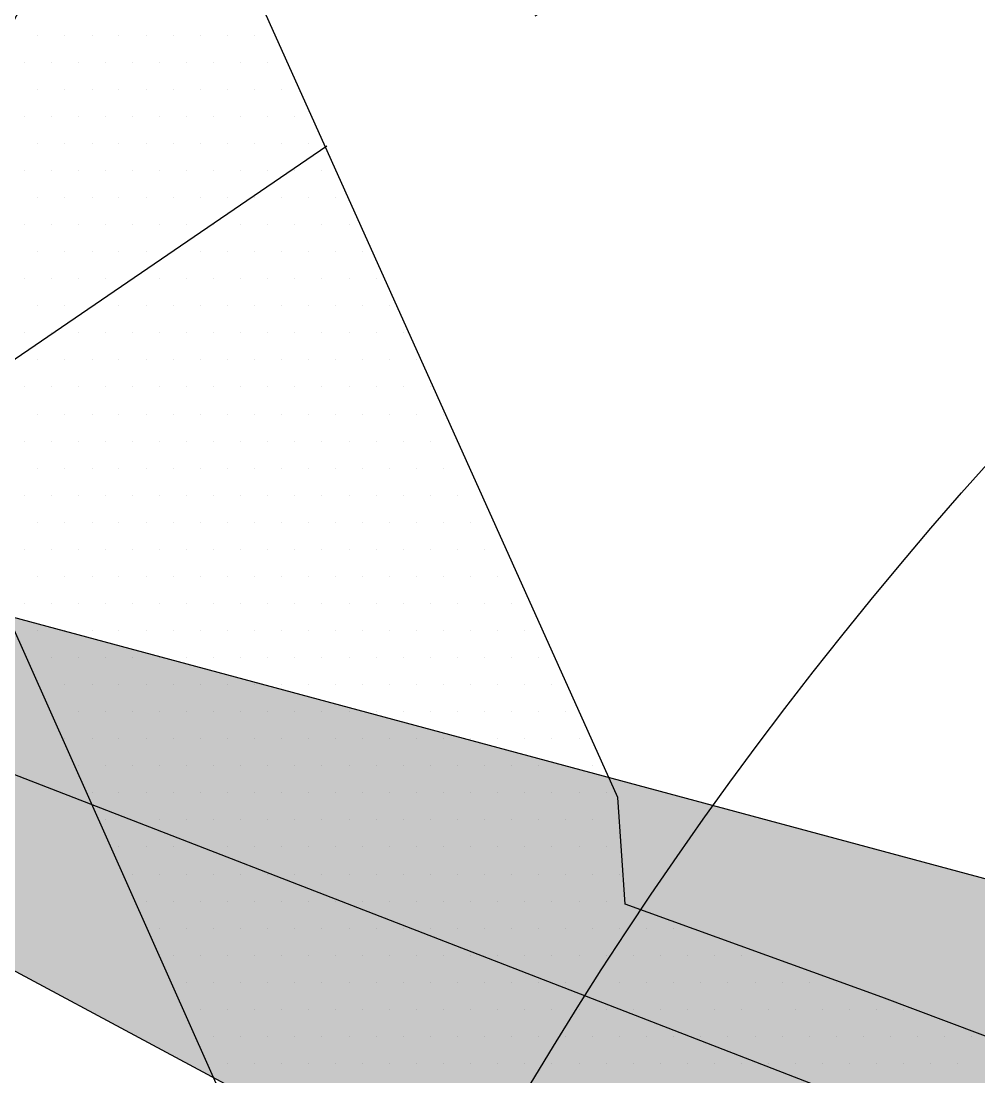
# Model space of a CAD drawing. Header units: metres. Extents: x 9606 to 9900, y 4805 to 4952.
# Drawn here: x 9830.8874 to 9831.277, y 4846.5428 to 4846.9723 of the extents above; entities that cross this region are included whole.
import ezdxf

# ---------------------------------------------------------------- set-up
doc = ezdxf.new("R2010")
doc.units = ezdxf.units.M
doc.header["$LTSCALE"] = 2
doc.linetypes.add('CACHEX2', pattern=[0.75, 0.5, -0.25])
for name, color, linetype in [('CARTOUCHE', 7, 'Continuous'), ('LOGO', 4, 'Continuous'), ('rosace', 7, 'Continuous')]:
    doc.layers.add(name, color=color, linetype=linetype)

# ---------------------------------------------------------------- blocks, each defined once
blk = doc.blocks.new('A$C715108E3')
at = {"layer": 'LOGO', "color": 131}
for p, q in [((-20.0195, -4.9833), (-20.0195, -4.9833)), ((-19.9275, -4.9833), (-19.9275, -4.9833)), ((-19.8354, -4.9833), (-19.8354, -4.9833)), ((-19.7442, -4.9833), (-19.7442, -4.9833)), ((-19.6521, -4.9833), (-19.6521, -4.9833)), ((-19.5603, -4.9833), (-19.5603, -4.9833)), ((-19.469, -4.9833), (-19.469, -4.9833)), ((-19.377, -4.9833), (-19.377, -4.9833)), ((-19.2852, -4.9833), (-19.2852, -4.9833)), ((-20.0652, -5.0748), (-20.0652, -5.0748)), ((-19.9737, -5.0748), (-19.9737, -5.0748)), ((-19.8819, -5.0748), (-19.8819, -5.0748)), ((-19.7899, -5.0748), (-19.7899, -5.0748)), ((-19.6979, -5.0748), (-19.6979, -5.0748)), ((-19.6068, -5.0748), (-19.6068, -5.0748)), ((-19.5146, -5.0748), (-19.5146, -5.0748)), ((-19.4228, -5.0748), (-19.4228, -5.0748)), ((-19.3313, -5.0748), (-19.3313, -5.0748)), ((-19.2395, -5.0748), (-19.2395, -5.0748)), ((-20.0195, -5.1674), (-20.0195, -5.1674)), ((-19.9275, -5.1674), (-19.9275, -5.1674)), ((-19.8354, -5.1674), (-19.8354, -5.1674)), ((-19.7442, -5.1674), (-19.7442, -5.1674)), ((-19.6521, -5.1674), (-19.6521, -5.1674)), ((-19.5603, -5.1674), (-19.5603, -5.1674)), ((-19.469, -5.1674), (-19.469, -5.1674)), ((-19.377, -5.1674), (-19.377, -5.1674)), ((-19.2852, -5.1674), (-19.2852, -5.1674)), ((-19.1941, -5.1674), (-19.1941, -5.1674)), ((-20.0652, -5.2586), (-20.0652, -5.2586)), ((-19.9737, -5.2586), (-19.9737, -5.2586)), ((-19.8819, -5.2586), (-19.8819, -5.2586)), ((-19.7899, -5.2586), (-19.7899, -5.2586)), ((-19.6979, -5.2586), (-19.6979, -5.2586)), ((-19.6068, -5.2586), (-19.6068, -5.2586)), ((-19.5146, -5.2586), (-19.5146, -5.2586)), ((-19.4228, -5.2586), (-19.4228, -5.2586)), ((-19.3313, -5.2586), (-19.3313, -5.2586)), ((-19.2395, -5.2586), (-19.2395, -5.2586)), ((-19.1476, -5.2586), (-19.1476, -5.2586)), ((-20.0195, -5.3499), (-20.0195, -5.3499)), ((-19.9275, -5.3499), (-19.9275, -5.3499)), ((-19.8354, -5.3499), (-19.8354, -5.3499)), ((-19.7442, -5.3499), (-19.7442, -5.3499)), ((-19.6521, -5.3499), (-19.6521, -5.3499)), ((-19.5603, -5.3499), (-19.5603, -5.3499)), ((-19.469, -5.3499), (-19.469, -5.3499)), ((-19.377, -5.3499), (-19.377, -5.3499)), ((-19.2852, -5.3499), (-19.2852, -5.3499)), ((-19.1941, -5.3499), (-19.1941, -5.3499)), ((-19.1019, -5.3499), (-19.1019, -5.3499)), ((-20.0652, -5.4423), (-20.0652, -5.4423)), ((-19.9737, -5.4423), (-19.9737, -5.4423)), ((-19.8819, -5.4423), (-19.8819, -5.4423)), ((-19.7899, -5.4423), (-19.7899, -5.4423)), ((-19.6979, -5.4423), (-19.6979, -5.4423)), ((-19.6068, -5.4423), (-19.6068, -5.4423)), ((-19.5146, -5.4423), (-19.5146, -5.4423)), ((-19.4228, -5.4423), (-19.4228, -5.4423)), ((-19.3313, -5.4423), (-19.3313, -5.4423)), ((-19.2395, -5.4423), (-19.2395, -5.4423)), ((-19.1476, -5.4423), (-19.1476, -5.4423)), ((-19.0562, -5.4423), (-19.0562, -5.4423)), ((-20.0195, -5.5339), (-20.0195, -5.5339)), ((-19.9275, -5.5339), (-19.9275, -5.5339)), ((-19.8354, -5.5339), (-19.8354, -5.5339)), ((-19.7442, -5.5339), (-19.7442, -5.5339)), ((-19.6521, -5.5339), (-19.6521, -5.5339)), ((-19.5603, -5.5339), (-19.5603, -5.5339)), ((-19.469, -5.5339), (-19.469, -5.5339)), ((-19.377, -5.5339), (-19.377, -5.5339)), ((-19.2852, -5.5339), (-19.2852, -5.5339)), ((-19.1941, -5.5339), (-19.1941, -5.5339)), ((-19.1019, -5.5339), (-19.1019, -5.5339)), ((-19.0101, -5.5339), (-19.0101, -5.5339)), ((-20.0652, -5.625), (-20.0652, -5.625)), ((-19.9737, -5.625), (-19.9737, -5.625)), ((-19.8819, -5.625), (-19.8819, -5.625)), ((-19.7899, -5.625), (-19.7899, -5.625)), ((-19.6979, -5.625), (-19.6979, -5.625)), ((-19.6068, -5.625), (-19.6068, -5.625)), ((-19.5146, -5.625), (-19.5146, -5.625)), ((-19.4228, -5.625), (-19.4228, -5.625)), ((-19.3313, -5.625), (-19.3313, -5.625)), ((-19.2395, -5.625), (-19.2395, -5.625)), ((-19.1476, -5.625), (-19.1476, -5.625)), ((-19.0562, -5.625), (-19.0562, -5.625)), ((-18.9643, -5.625), (-18.9643, -5.625)), ((-20.0195, -5.7174), (-20.0195, -5.7174)), ((-19.9275, -5.7174), (-19.9275, -5.7174)), ((-19.8354, -5.7174), (-19.8354, -5.7174)), ((-19.7442, -5.7174), (-19.7442, -5.7174)), ((-19.6521, -5.7174), (-19.6521, -5.7174)), ((-19.5603, -5.7174), (-19.5603, -5.7174)), ((-19.469, -5.7174), (-19.469, -5.7174)), ((-19.377, -5.7174), (-19.377, -5.7174)), ((-19.2852, -5.7174), (-19.2852, -5.7174)), ((-19.1941, -5.7174), (-19.1941, -5.7174)), ((-19.1019, -5.7174), (-19.1019, -5.7174)), ((-19.0101, -5.7174), (-19.0101, -5.7174)), ((-18.9188, -5.7174), (-18.9188, -5.7174)), ((-20.0652, -5.8091), (-20.0652, -5.8091)), ((-19.9737, -5.8091), (-19.9737, -5.8091)), ((-19.8819, -5.8091), (-19.8819, -5.8091)), ((-19.7899, -5.8091), (-19.7899, -5.8091)), ((-19.6979, -5.8091), (-19.6979, -5.8091)), ((-19.6068, -5.8091), (-19.6068, -5.8091)), ((-19.5146, -5.8091), (-19.5146, -5.8091)), ((-19.4228, -5.8091), (-19.4228, -5.8091)), ((-19.3313, -5.8091), (-19.3313, -5.8091)), ((-19.2395, -5.8091), (-19.2395, -5.8091)), ((-19.1476, -5.8091), (-19.1476, -5.8091)), ((-19.0562, -5.8091), (-19.0562, -5.8091)), ((-18.9643, -5.8091), (-18.9643, -5.8091)), ((-18.8723, -5.8091), (-18.8723, -5.8091)), ((-20.0195, -5.9003), (-20.0195, -5.9003)), ((-19.9275, -5.9003), (-19.9275, -5.9003)), ((-19.8354, -5.9003), (-19.8354, -5.9003)), ((-19.7442, -5.9003), (-19.7442, -5.9003)), ((-19.6521, -5.9003), (-19.6521, -5.9003)), ((-19.5603, -5.9003), (-19.5603, -5.9003)), ((-19.469, -5.9003), (-19.469, -5.9003)), ((-19.377, -5.9003), (-19.377, -5.9003)), ((-19.2852, -5.9003), (-19.2852, -5.9003)), ((-19.1941, -5.9003), (-19.1941, -5.9003)), ((-19.1019, -5.9003), (-19.1019, -5.9003)), ((-19.0101, -5.9003), (-19.0101, -5.9003)), ((-18.9188, -5.9003), (-18.9188, -5.9003)), ((-18.8268, -5.9003), (-18.8268, -5.9003)), ((-20.0652, -5.9927), (-20.0652, -5.9927)), ((-19.9737, -5.9927), (-19.9737, -5.9927)), ((-19.8819, -5.9927), (-19.8819, -5.9927)), ((-19.7899, -5.9927), (-19.7899, -5.9927)), ((-19.6979, -5.9927), (-19.6979, -5.9927)), ((-19.6068, -5.9927), (-19.6068, -5.9927)), ((-19.5146, -5.9927), (-19.5146, -5.9927)), ((-19.4228, -5.9927), (-19.4228, -5.9927)), ((-19.3313, -5.9927), (-19.3313, -5.9927)), ((-19.2395, -5.9927), (-19.2395, -5.9927)), ((-19.1476, -5.9927), (-19.1476, -5.9927)), ((-19.0562, -5.9927), (-19.0562, -5.9927)), ((-18.9643, -5.9927), (-18.9643, -5.9927)), ((-18.8723, -5.9927), (-18.8723, -5.9927)), ((-18.7812, -5.9927), (-18.7812, -5.9927)), ((-20.0195, -6.0842), (-20.0195, -6.0842)), ((-19.9275, -6.0842), (-19.9275, -6.0842)), ((-19.8354, -6.0842), (-19.8354, -6.0842)), ((-19.7442, -6.0842), (-19.7442, -6.0842)), ((-19.6521, -6.0842), (-19.6521, -6.0842)), ((-19.5603, -6.0842), (-19.5603, -6.0842)), ((-19.469, -6.0842), (-19.469, -6.0842)), ((-19.377, -6.0842), (-19.377, -6.0842)), ((-19.2852, -6.0842), (-19.2852, -6.0842)), ((-19.1941, -6.0842), (-19.1941, -6.0842)), ((-19.1019, -6.0842), (-19.1019, -6.0842)), ((-19.0101, -6.0842), (-19.0101, -6.0842)), ((-18.9188, -6.0842), (-18.9188, -6.0842)), ((-18.8268, -6.0842), (-18.8268, -6.0842)), ((-18.7349, -6.0842), (-18.7349, -6.0842)), ((-20.0652, -6.1753), (-20.0652, -6.1753)), ((-19.9737, -6.1753), (-19.9737, -6.1753)), ((-19.8819, -6.1753), (-19.8819, -6.1753)), ((-19.7899, -6.1753), (-19.7899, -6.1753)), ((-19.6979, -6.1753), (-19.6979, -6.1753)), ((-19.6068, -6.1753), (-19.6068, -6.1753)), ((-19.5146, -6.1753), (-19.5146, -6.1753)), ((-19.4228, -6.1753), (-19.4228, -6.1753)), ((-19.3313, -6.1753), (-19.3313, -6.1753)), ((-19.2395, -6.1753), (-19.2395, -6.1753)), ((-19.1476, -6.1753), (-19.1476, -6.1753)), ((-19.0562, -6.1753), (-19.0562, -6.1753)), ((-18.9643, -6.1753), (-18.9643, -6.1753)), ((-18.8723, -6.1753), (-18.8723, -6.1753)), ((-18.7812, -6.1753), (-18.7812, -6.1753)), ((-18.689, -6.1753), (-18.689, -6.1753)), ((-20.0195, -6.2678), (-20.0195, -6.2678)), ((-19.9275, -6.2678), (-19.9275, -6.2678)), ((-19.8354, -6.2678), (-19.8354, -6.2678)), ((-19.7442, -6.2678), (-19.7442, -6.2678)), ((-19.6521, -6.2678), (-19.6521, -6.2678)), ((-19.5603, -6.2678), (-19.5603, -6.2678)), ((-19.469, -6.2678), (-19.469, -6.2678)), ((-19.377, -6.2678), (-19.377, -6.2678)), ((-19.2852, -6.2678), (-19.2852, -6.2678)), ((-19.1941, -6.2678), (-19.1941, -6.2678)), ((-19.1019, -6.2678), (-19.1019, -6.2678)), ((-19.0101, -6.2678), (-19.0101, -6.2678)), ((-18.9188, -6.2678), (-18.9188, -6.2678)), ((-18.8268, -6.2678), (-18.8268, -6.2678)), ((-18.7349, -6.2678), (-18.7349, -6.2678)), ((-18.6431, -6.2678), (-18.6431, -6.2678)), ((-20.0652, -6.3593), (-20.0652, -6.3593)), ((-19.9737, -6.3593), (-19.9737, -6.3593)), ((-19.8819, -6.3593), (-19.8819, -6.3593)), ((-19.7899, -6.3593), (-19.7899, -6.3593)), ((-19.6979, -6.3593), (-19.6979, -6.3593)), ((-19.6068, -6.3593), (-19.6068, -6.3593)), ((-19.5146, -6.3593), (-19.5146, -6.3593)), ((-19.4228, -6.3593), (-19.4228, -6.3593)), ((-19.3313, -6.3593), (-19.3313, -6.3593)), ((-19.2395, -6.3593), (-19.2395, -6.3593)), ((-19.1476, -6.3593), (-19.1476, -6.3593)), ((-19.0562, -6.3593), (-19.0562, -6.3593)), ((-18.9643, -6.3593), (-18.9643, -6.3593)), ((-18.8723, -6.3593), (-18.8723, -6.3593)), ((-18.7812, -6.3593), (-18.7812, -6.3593)), ((-18.689, -6.3593), (-18.689, -6.3593)), ((-18.5974, -6.3593), (-18.5974, -6.3593)), ((-20.0195, -6.4508), (-20.0195, -6.4508)), ((-19.9275, -6.4508), (-19.9275, -6.4508)), ((-19.8354, -6.4508), (-19.8354, -6.4508)), ((-19.7442, -6.4508), (-19.7442, -6.4508)), ((-19.6521, -6.4508), (-19.6521, -6.4508)), ((-19.5603, -6.4508), (-19.5603, -6.4508)), ((-19.469, -6.4508), (-19.469, -6.4508)), ((-19.377, -6.4508), (-19.377, -6.4508)), ((-19.2852, -6.4508), (-19.2852, -6.4508)), ((-19.1941, -6.4508), (-19.1941, -6.4508)), ((-19.1019, -6.4508), (-19.1019, -6.4508)), ((-19.0101, -6.4508), (-19.0101, -6.4508)), ((-18.9188, -6.4508), (-18.9188, -6.4508)), ((-18.8268, -6.4508), (-18.8268, -6.4508)), ((-18.7349, -6.4508), (-18.7349, -6.4508)), ((-18.6431, -6.4508), (-18.6431, -6.4508)), ((-20.0652, -6.543), (-20.0652, -6.543)), ((-19.9737, -6.543), (-19.9737, -6.543)), ((-19.8819, -6.543), (-19.8819, -6.543)), ((-19.7899, -6.543), (-19.7899, -6.543)), ((-19.6979, -6.543), (-19.6979, -6.543)), ((-19.6068, -6.543), (-19.6068, -6.543)), ((-19.5146, -6.543), (-19.5146, -6.543)), ((-19.4228, -6.543), (-19.4228, -6.543)), ((-19.3313, -6.543), (-19.3313, -6.543)), ((-19.2395, -6.543), (-19.2395, -6.543)), ((-19.1476, -6.543), (-19.1476, -6.543)), ((-19.0562, -6.543), (-19.0562, -6.543)), ((-18.9643, -6.543), (-18.9643, -6.543)), ((-18.8723, -6.543), (-18.8723, -6.543)), ((-18.7812, -6.543), (-18.7812, -6.543)), ((-18.689, -6.543), (-18.689, -6.543)), ((-18.5974, -6.543), (-18.5974, -6.543)), ((-20.0195, -6.6344), (-20.0195, -6.6344)), ((-19.9275, -6.6344), (-19.9275, -6.6344)), ((-19.8354, -6.6344), (-19.8354, -6.6344)), ((-19.7442, -6.6344), (-19.7442, -6.6344)), ((-19.6521, -6.6344), (-19.6521, -6.6344)), ((-19.5603, -6.6344), (-19.5603, -6.6344)), ((-19.469, -6.6344), (-19.469, -6.6344)), ((-19.377, -6.6344), (-19.377, -6.6344)), ((-19.2852, -6.6344), (-19.2852, -6.6344)), ((-19.1941, -6.6344), (-19.1941, -6.6344)), ((-19.1019, -6.6344), (-19.1019, -6.6344)), ((-19.0101, -6.6344), (-19.0101, -6.6344)), ((-18.9188, -6.6344), (-18.9188, -6.6344)), ((-18.8268, -6.6344), (-18.8268, -6.6344)), ((-18.7349, -6.6344), (-18.7349, -6.6344)), ((-18.6431, -6.6344), (-18.6431, -6.6344)), ((-18.5515, -6.6344), (-18.5515, -6.6344)), ((-20.0652, -6.7259), (-20.0652, -6.7259)), ((-19.9737, -6.7259), (-19.9737, -6.7259)), ((-19.8819, -6.7259), (-19.8819, -6.7259)), ((-19.7899, -6.7259), (-19.7899, -6.7259)), ((-19.6979, -6.7259), (-19.6979, -6.7259)), ((-19.6068, -6.7259), (-19.6068, -6.7259)), ((-19.5146, -6.7259), (-19.5146, -6.7259)), ((-19.4228, -6.7259), (-19.4228, -6.7259)), ((-19.3313, -6.7259), (-19.3313, -6.7259)), ((-19.2395, -6.7259), (-19.2395, -6.7259)), ((-19.1476, -6.7259), (-19.1476, -6.7259)), ((-19.0562, -6.7259), (-19.0562, -6.7259)), ((-18.9643, -6.7259), (-18.9643, -6.7259)), ((-18.8723, -6.7259), (-18.8723, -6.7259)), ((-18.7812, -6.7259), (-18.7812, -6.7259)), ((-18.689, -6.7259), (-18.689, -6.7259)), ((-18.5974, -6.7259), (-18.5974, -6.7259)), ((-18.5056, -6.7259), (-18.5056, -6.7259)), ((-20.0195, -6.8181), (-20.0195, -6.8181)), ((-19.9275, -6.8181), (-19.9275, -6.8181)), ((-19.8354, -6.8181), (-19.8354, -6.8181)), ((-19.7442, -6.8181), (-19.7442, -6.8181)), ((-19.6521, -6.8181), (-19.6521, -6.8181)), ((-19.5603, -6.8181), (-19.5603, -6.8181)), ((-19.469, -6.8181), (-19.469, -6.8181)), ((-19.377, -6.8181), (-19.377, -6.8181)), ((-19.2852, -6.8181), (-19.2852, -6.8181)), ((-19.1941, -6.8181), (-19.1941, -6.8181)), ((-19.1019, -6.8181), (-19.1019, -6.8181)), ((-19.0101, -6.8181), (-19.0101, -6.8181)), ((-18.9188, -6.8181), (-18.9188, -6.8181)), ((-18.8268, -6.8181), (-18.8268, -6.8181)), ((-18.7349, -6.8181), (-18.7349, -6.8181)), ((-18.6431, -6.8181), (-18.6431, -6.8181)), ((-18.5515, -6.8181), (-18.5515, -6.8181)), ((-18.4598, -6.8181), (-18.4598, -6.8181)), ((-20.0652, -6.9095), (-20.0652, -6.9095)), ((-19.9737, -6.9095), (-19.9737, -6.9095)), ((-19.8819, -6.9095), (-19.8819, -6.9095)), ((-19.7899, -6.9095), (-19.7899, -6.9095)), ((-19.6979, -6.9095), (-19.6979, -6.9095)), ((-19.6068, -6.9095), (-19.6068, -6.9095)), ((-19.5146, -6.9095), (-19.5146, -6.9095)), ((-19.4228, -6.9095), (-19.4228, -6.9095)), ((-19.3313, -6.9095), (-19.3313, -6.9095)), ((-19.2395, -6.9095), (-19.2395, -6.9095)), ((-19.1476, -6.9095), (-19.1476, -6.9095)), ((-19.0562, -6.9095), (-19.0562, -6.9095)), ((-18.9643, -6.9095), (-18.9643, -6.9095)), ((-18.8723, -6.9095), (-18.8723, -6.9095)), ((-18.7812, -6.9095), (-18.7812, -6.9095)), ((-18.689, -6.9095), (-18.689, -6.9095)), ((-18.5974, -6.9095), (-18.5974, -6.9095)), ((-18.5056, -6.9095), (-18.5056, -6.9095)), ((-18.4141, -6.9095), (-18.4141, -6.9095)), ((-20.0195, -7.0019), (-20.0195, -7.0019)), ((-19.9275, -7.0019), (-19.9275, -7.0019)), ((-19.8354, -7.0019), (-19.8354, -7.0019)), ((-19.7442, -7.0019), (-19.7442, -7.0019)), ((-19.6521, -7.0019), (-19.6521, -7.0019)), ((-19.5603, -7.0019), (-19.5603, -7.0019)), ((-19.469, -7.0019), (-19.469, -7.0019)), ((-19.377, -7.0019), (-19.377, -7.0019)), ((-19.2852, -7.0019), (-19.2852, -7.0019)), ((-19.1941, -7.0019), (-19.1941, -7.0019)), ((-19.1019, -7.0019), (-19.1019, -7.0019)), ((-19.0101, -7.0019), (-19.0101, -7.0019)), ((-18.9188, -7.0019), (-18.9188, -7.0019)), ((-18.8268, -7.0019), (-18.8268, -7.0019)), ((-18.7349, -7.0019), (-18.7349, -7.0019)), ((-18.6431, -7.0019), (-18.6431, -7.0019)), ((-18.5515, -7.0019), (-18.5515, -7.0019)), ((-18.4598, -7.0019), (-18.4598, -7.0019)), ((-18.3678, -7.0019), (-18.3678, -7.0019)), ((-20.0596, -7.0932), (-20.0596, -7.0932)), ((-19.9737, -7.0932), (-19.9737, -7.0932)), ((-19.8819, -7.0932), (-19.8819, -7.0932)), ((-19.7899, -7.0932), (-19.7899, -7.0932)), ((-19.6979, -7.0932), (-19.6979, -7.0932)), ((-19.6068, -7.0932), (-19.6068, -7.0932)), ((-19.5146, -7.0932), (-19.5146, -7.0932)), ((-19.4228, -7.0932), (-19.4228, -7.0932)), ((-19.3313, -7.0932), (-19.3313, -7.0932)), ((-19.2395, -7.0932), (-19.2395, -7.0932)), ((-19.1476, -7.0932), (-19.1476, -7.0932)), ((-19.0562, -7.0932), (-19.0562, -7.0932)), ((-18.9643, -7.0932), (-18.9643, -7.0932)), ((-18.8723, -7.0932), (-18.8723, -7.0932)), ((-18.7812, -7.0932), (-18.7812, -7.0932)), ((-18.689, -7.0932), (-18.689, -7.0932)), ((-18.5974, -7.0932), (-18.5974, -7.0932)), ((-18.5056, -7.0932), (-18.5056, -7.0932)), ((-18.4141, -7.0932), (-18.4141, -7.0932)), ((-18.3223, -7.0932), (-18.3223, -7.0932)), ((-20.0187, -7.1849), (-20.0187, -7.1849)), ((-19.9275, -7.1849), (-19.9275, -7.1849)), ((-19.8354, -7.1849), (-19.8354, -7.1849)), ((-19.7442, -7.1849), (-19.7442, -7.1849)), ((-19.6521, -7.1849), (-19.6521, -7.1849)), ((-19.5603, -7.1849), (-19.5603, -7.1849)), ((-19.469, -7.1849), (-19.469, -7.1849)), ((-19.377, -7.1849), (-19.377, -7.1849)), ((-19.2852, -7.1849), (-19.2852, -7.1849)), ((-19.1941, -7.1849), (-19.1941, -7.1849)), ((-19.1019, -7.1849), (-19.1019, -7.1849)), ((-19.0101, -7.1849), (-19.0101, -7.1849)), ((-18.9188, -7.1849), (-18.9188, -7.1849)), ((-18.8268, -7.1849), (-18.8268, -7.1849)), ((-18.7349, -7.1849), (-18.7349, -7.1849)), ((-18.6431, -7.1849), (-18.6431, -7.1849)), ((-18.5515, -7.1849), (-18.5515, -7.1849)), ((-18.4598, -7.1849), (-18.4598, -7.1849)), ((-18.3678, -7.1849), (-18.3678, -7.1849)), ((-18.2765, -7.1849), (-18.2765, -7.1849)), ((-19.9775, -7.2773), (-19.9775, -7.2773)), ((-19.9737, -7.2773), (-19.9737, -7.2773)), ((-19.8819, -7.2773), (-19.8819, -7.2773)), ((-19.7899, -7.2773), (-19.7899, -7.2773)), ((-19.6979, -7.2773), (-19.6979, -7.2773)), ((-19.6068, -7.2773), (-19.6068, -7.2773)), ((-19.5146, -7.2773), (-19.5146, -7.2773)), ((-19.4228, -7.2773), (-19.4228, -7.2773)), ((-19.3313, -7.2773), (-19.3313, -7.2773)), ((-19.2395, -7.2773), (-19.2395, -7.2773)), ((-19.1476, -7.2773), (-19.1476, -7.2773)), ((-19.0562, -7.2773), (-19.0562, -7.2773)), ((-18.9643, -7.2773), (-18.9643, -7.2773)), ((-18.8723, -7.2773), (-18.8723, -7.2773)), ((-18.7812, -7.2773), (-18.7812, -7.2773)), ((-18.689, -7.2773), (-18.689, -7.2773)), ((-18.5974, -7.2773), (-18.5974, -7.2773)), ((-18.5056, -7.2773), (-18.5056, -7.2773)), ((-18.4141, -7.2773), (-18.4141, -7.2773)), ((-18.3223, -7.2773), (-18.3223, -7.2773)), ((-18.2302, -7.2773), (-18.2302, -7.2773)), ((-19.9366, -7.3683), (-19.9366, -7.3683)), ((-19.9275, -7.3683), (-19.9275, -7.3683)), ((-19.8354, -7.3683), (-19.8354, -7.3683)), ((-19.7442, -7.3683), (-19.7442, -7.3683)), ((-19.6521, -7.3683), (-19.6521, -7.3683)), ((-19.5603, -7.3683), (-19.5603, -7.3683)), ((-19.469, -7.3683), (-19.469, -7.3683)), ((-19.377, -7.3683), (-19.377, -7.3683)), ((-19.2852, -7.3683), (-19.2852, -7.3683)), ((-19.1941, -7.3683), (-19.1941, -7.3683)), ((-19.1019, -7.3683), (-19.1019, -7.3683)), ((-19.0101, -7.3683), (-19.0101, -7.3683)), ((-18.9188, -7.3683), (-18.9188, -7.3683)), ((-18.8268, -7.3683), (-18.8268, -7.3683)), ((-18.7349, -7.3683), (-18.7349, -7.3683)), ((-18.6431, -7.3683), (-18.6431, -7.3683)), ((-18.5515, -7.3683), (-18.5515, -7.3683)), ((-18.4598, -7.3683), (-18.4598, -7.3683)), ((-18.3678, -7.3683), (-18.3678, -7.3683)), ((-18.2765, -7.3683), (-18.2765, -7.3683)), ((-18.1845, -7.3683), (-18.1845, -7.3683)), ((-19.896, -7.46), (-19.896, -7.46)), ((-19.8819, -7.46), (-19.8819, -7.46)), ((-19.7899, -7.46), (-19.7899, -7.46)), ((-19.6979, -7.46), (-19.6979, -7.46)), ((-19.6068, -7.46), (-19.6068, -7.46)), ((-19.5146, -7.46), (-19.5146, -7.46)), ((-19.4228, -7.46), (-19.4228, -7.46)), ((-19.3313, -7.46), (-19.3313, -7.46)), ((-19.2395, -7.46), (-19.2395, -7.46)), ((-19.1476, -7.46), (-19.1476, -7.46)), ((-19.0562, -7.46), (-19.0562, -7.46)), ((-18.9643, -7.46), (-18.9643, -7.46)), ((-18.8723, -7.46), (-18.8723, -7.46)), ((-18.7812, -7.46), (-18.7812, -7.46)), ((-18.689, -7.46), (-18.689, -7.46)), ((-18.5974, -7.46), (-18.5974, -7.46)), ((-18.5056, -7.46), (-18.5056, -7.46)), ((-18.4141, -7.46), (-18.4141, -7.46)), ((-18.3223, -7.46), (-18.3223, -7.46)), ((-18.2302, -7.46), (-18.2302, -7.46)), ((-18.139, -7.46), (-18.139, -7.46)), ((-19.8551, -7.5524), (-19.8551, -7.5524)), ((-19.8354, -7.5524), (-19.8354, -7.5524)), ((-19.7442, -7.5524), (-19.7442, -7.5524)), ((-19.6521, -7.5524), (-19.6521, -7.5524)), ((-19.5603, -7.5524), (-19.5603, -7.5524)), ((-19.469, -7.5524), (-19.469, -7.5524)), ((-19.377, -7.5524), (-19.377, -7.5524)), ((-19.2852, -7.5524), (-19.2852, -7.5524)), ((-19.1941, -7.5524), (-19.1941, -7.5524)), ((-19.1019, -7.5524), (-19.1019, -7.5524)), ((-19.0101, -7.5524), (-19.0101, -7.5524)), ((-18.9188, -7.5524), (-18.9188, -7.5524)), ((-18.8268, -7.5524), (-18.8268, -7.5524)), ((-18.7349, -7.5524), (-18.7349, -7.5524)), ((-18.6431, -7.5524), (-18.6431, -7.5524)), ((-18.5515, -7.5524), (-18.5515, -7.5524)), ((-18.4598, -7.5524), (-18.4598, -7.5524)), ((-18.3678, -7.5524), (-18.3678, -7.5524)), ((-18.2765, -7.5524), (-18.2765, -7.5524)), ((-18.1845, -7.5524), (-18.1845, -7.5524)), ((-18.0925, -7.5524), (-18.0925, -7.5524)), ((-19.8144, -7.6436), (-19.8144, -7.6436)), ((-19.7899, -7.6436), (-19.7899, -7.6436)), ((-19.6979, -7.6436), (-19.6979, -7.6436)), ((-19.6068, -7.6436), (-19.6068, -7.6436)), ((-19.5146, -7.6436), (-19.5146, -7.6436)), ((-19.4228, -7.6436), (-19.4228, -7.6436)), ((-19.3313, -7.6436), (-19.3313, -7.6436)), ((-19.2395, -7.6436), (-19.2395, -7.6436)), ((-19.1476, -7.6436), (-19.1476, -7.6436)), ((-19.0562, -7.6436), (-19.0562, -7.6436)), ((-18.9643, -7.6436), (-18.9643, -7.6436)), ((-18.8723, -7.6436), (-18.8723, -7.6436)), ((-18.7812, -7.6436), (-18.7812, -7.6436)), ((-18.689, -7.6436), (-18.689, -7.6436)), ((-18.5974, -7.6436), (-18.5974, -7.6436)), ((-18.5056, -7.6436), (-18.5056, -7.6436)), ((-18.4141, -7.6436), (-18.4141, -7.6436)), ((-18.3223, -7.6436), (-18.3223, -7.6436)), ((-18.2302, -7.6436), (-18.2302, -7.6436)), ((-18.139, -7.6436), (-18.139, -7.6436)), ((-19.773, -7.7349), (-19.773, -7.7349)), ((-19.7442, -7.7349), (-19.7442, -7.7349)), ((-19.6521, -7.7349), (-19.6521, -7.7349)), ((-19.5603, -7.7349), (-19.5603, -7.7349)), ((-19.469, -7.7349), (-19.469, -7.7349)), ((-19.377, -7.7349), (-19.377, -7.7349)), ((-19.2852, -7.7349), (-19.2852, -7.7349)), ((-19.1941, -7.7349), (-19.1941, -7.7349)), ((-19.1019, -7.7349), (-19.1019, -7.7349)), ((-19.0101, -7.7349), (-19.0101, -7.7349)), ((-18.9188, -7.7349), (-18.9188, -7.7349)), ((-18.8268, -7.7349), (-18.8268, -7.7349)), ((-18.7349, -7.7349), (-18.7349, -7.7349)), ((-18.6431, -7.7349), (-18.6431, -7.7349)), ((-18.5515, -7.7349), (-18.5515, -7.7349)), ((-18.4598, -7.7349), (-18.4598, -7.7349)), ((-18.3678, -7.7349), (-18.3678, -7.7349)), ((-18.2765, -7.7349), (-18.2765, -7.7349)), ((-18.1845, -7.7349), (-18.1845, -7.7349)), ((-18.0925, -7.7349), (-18.0925, -7.7349)), ((-19.732, -7.8275), (-19.732, -7.8275)), ((-19.6979, -7.8275), (-19.6979, -7.8275)), ((-19.6068, -7.8275), (-19.6068, -7.8275)), ((-19.5146, -7.8275), (-19.5146, -7.8275)), ((-19.4228, -7.8275), (-19.4228, -7.8275)), ((-19.3313, -7.8275), (-19.3313, -7.8275)), ((-19.2395, -7.8275), (-19.2395, -7.8275)), ((-19.1476, -7.8275), (-19.1476, -7.8275)), ((-19.0562, -7.8275), (-19.0562, -7.8275)), ((-18.9643, -7.8275), (-18.9643, -7.8275)), ((-18.8723, -7.8275), (-18.8723, -7.8275)), ((-18.7812, -7.8275), (-18.7812, -7.8275)), ((-18.689, -7.8275), (-18.689, -7.8275)), ((-18.5974, -7.8275), (-18.5974, -7.8275)), ((-18.5056, -7.8275), (-18.5056, -7.8275)), ((-18.4141, -7.8275), (-18.4141, -7.8275)), ((-18.3223, -7.8275), (-18.3223, -7.8275)), ((-18.2302, -7.8275), (-18.2302, -7.8275)), ((-18.139, -7.8275), (-18.139, -7.8275)), ((-18.047, -7.8275), (-18.047, -7.8275)), ((-19.6915, -7.919), (-19.6915, -7.919)), ((-19.6521, -7.919), (-19.6521, -7.919)), ((-19.5603, -7.919), (-19.5603, -7.919)), ((-19.469, -7.919), (-19.469, -7.919)), ((-19.377, -7.919), (-19.377, -7.919)), ((-19.2852, -7.919), (-19.2852, -7.919)), ((-19.1941, -7.919), (-19.1941, -7.919)), ((-19.1019, -7.919), (-19.1019, -7.919)), ((-19.0101, -7.919), (-19.0101, -7.919)), ((-18.9188, -7.919), (-18.9188, -7.919)), ((-18.8268, -7.919), (-18.8268, -7.919)), ((-18.7349, -7.919), (-18.7349, -7.919)), ((-18.6431, -7.919), (-18.6431, -7.919)), ((-18.5515, -7.919), (-18.5515, -7.919)), ((-18.4598, -7.919), (-18.4598, -7.919)), ((-18.3678, -7.919), (-18.3678, -7.919)), ((-18.2765, -7.919), (-18.2765, -7.919)), ((-18.1845, -7.919), (-18.1845, -7.919)), ((-18.0925, -7.919), (-18.0925, -7.919)), ((-19.6506, -8.0102), (-19.6506, -8.0102)), ((-19.6068, -8.0102), (-19.6068, -8.0102)), ((-19.5146, -8.0102), (-19.5146, -8.0102)), ((-19.4228, -8.0102), (-19.4228, -8.0102)), ((-19.3313, -8.0102), (-19.3313, -8.0102)), ((-19.2395, -8.0102), (-19.2395, -8.0102)), ((-19.1476, -8.0102), (-19.1476, -8.0102)), ((-19.0562, -8.0102), (-19.0562, -8.0102)), ((-18.9643, -8.0102), (-18.9643, -8.0102)), ((-18.8723, -8.0102), (-18.8723, -8.0102)), ((-18.7812, -8.0102), (-18.7812, -8.0102)), ((-18.689, -8.0102), (-18.689, -8.0102)), ((-18.5974, -8.0102), (-18.5974, -8.0102)), ((-18.5056, -8.0102), (-18.5056, -8.0102)), ((-18.4141, -8.0102), (-18.4141, -8.0102)), ((-18.3223, -8.0102), (-18.3223, -8.0102)), ((-18.2302, -8.0102), (-18.2302, -8.0102)), ((-18.139, -8.0102), (-18.139, -8.0102)), ((-18.047, -8.0102), (-18.047, -8.0102)), ((-17.9549, -8.0102), (-17.9549, -8.0102)), ((-17.8637, -8.0102), (-17.8637, -8.0102)), ((-19.6098, -8.1026), (-19.6098, -8.1026)), ((-19.5603, -8.1026), (-19.5603, -8.1026)), ((-19.469, -8.1026), (-19.469, -8.1026)), ((-19.377, -8.1026), (-19.377, -8.1026)), ((-19.2852, -8.1026), (-19.2852, -8.1026)), ((-19.1941, -8.1026), (-19.1941, -8.1026)), ((-19.1019, -8.1026), (-19.1019, -8.1026)), ((-19.0101, -8.1026), (-19.0101, -8.1026)), ((-18.9188, -8.1026), (-18.9188, -8.1026)), ((-18.8268, -8.1026), (-18.8268, -8.1026)), ((-18.7349, -8.1026), (-18.7349, -8.1026)), ((-18.6431, -8.1026), (-18.6431, -8.1026)), ((-18.5515, -8.1026), (-18.5515, -8.1026)), ((-18.4598, -8.1026), (-18.4598, -8.1026)), ((-18.3678, -8.1026), (-18.3678, -8.1026)), ((-18.2765, -8.1026), (-18.2765, -8.1026)), ((-18.1845, -8.1026), (-18.1845, -8.1026)), ((-18.0925, -8.1026), (-18.0925, -8.1026)), ((-18.0012, -8.1026), (-18.0012, -8.1026)), ((-17.9092, -8.1026), (-17.9092, -8.1026)), ((-17.8174, -8.1026), (-17.8174, -8.1026)), ((-17.7263, -8.1026), (-17.7263, -8.1026)), ((-17.6341, -8.1026), (-17.6341, -8.1026)), ((-19.5686, -8.1941), (-19.5686, -8.1941)), ((-19.5146, -8.1941), (-19.5146, -8.1941)), ((-19.4228, -8.1941), (-19.4228, -8.1941)), ((-19.3313, -8.1941), (-19.3313, -8.1941)), ((-19.2395, -8.1941), (-19.2395, -8.1941)), ((-19.1476, -8.1941), (-19.1476, -8.1941)), ((-19.0562, -8.1941), (-19.0562, -8.1941)), ((-18.9643, -8.1941), (-18.9643, -8.1941)), ((-18.8723, -8.1941), (-18.8723, -8.1941)), ((-18.7812, -8.1941), (-18.7812, -8.1941)), ((-18.689, -8.1941), (-18.689, -8.1941)), ((-18.5974, -8.1941), (-18.5974, -8.1941)), ((-18.5056, -8.1941), (-18.5056, -8.1941)), ((-18.4141, -8.1941), (-18.4141, -8.1941)), ((-18.3223, -8.1941), (-18.3223, -8.1941)), ((-18.2302, -8.1941), (-18.2302, -8.1941)), ((-18.139, -8.1941), (-18.139, -8.1941)), ((-18.047, -8.1941), (-18.047, -8.1941)), ((-17.9549, -8.1941), (-17.9549, -8.1941)), ((-17.8637, -8.1941), (-17.8637, -8.1941)), ((-17.7716, -8.1941), (-17.7716, -8.1941)), ((-17.6798, -8.1941), (-17.6798, -8.1941)), ((-17.588, -8.1941), (-17.588, -8.1941)), ((-17.4965, -8.1941), (-17.4965, -8.1941)), ((-17.4047, -8.1941), (-17.4047, -8.1941)), ((-17.3129, -8.1941), (-17.3129, -8.1941)), ((-19.5277, -8.2855), (-19.5277, -8.2855)), ((-19.469, -8.2855), (-19.469, -8.2855)), ((-19.377, -8.2855), (-19.377, -8.2855)), ((-19.2852, -8.2855), (-19.2852, -8.2855)), ((-19.1941, -8.2855), (-19.1941, -8.2855)), ((-19.1019, -8.2855), (-19.1019, -8.2855)), ((-19.0101, -8.2855), (-19.0101, -8.2855)), ((-18.9188, -8.2855), (-18.9188, -8.2855)), ((-18.8268, -8.2855), (-18.8268, -8.2855)), ((-18.7349, -8.2855), (-18.7349, -8.2855)), ((-18.6431, -8.2855), (-18.6431, -8.2855)), ((-18.5515, -8.2855), (-18.5515, -8.2855)), ((-18.4598, -8.2855), (-18.4598, -8.2855)), ((-18.3678, -8.2855), (-18.3678, -8.2855)), ((-18.2765, -8.2855), (-18.2765, -8.2855)), ((-18.1845, -8.2855), (-18.1845, -8.2855)), ((-18.0925, -8.2855), (-18.0925, -8.2855)), ((-18.0012, -8.2855), (-18.0012, -8.2855)), ((-17.9092, -8.2855), (-17.9092, -8.2855)), ((-17.8174, -8.2855), (-17.8174, -8.2855)), ((-17.7263, -8.2855), (-17.7263, -8.2855)), ((-17.6341, -8.2855), (-17.6341, -8.2855)), ((-17.5424, -8.2855), (-17.5424, -8.2855)), ((-17.4504, -8.2855), (-17.4504, -8.2855)), ((-17.3591, -8.2855), (-17.3591, -8.2855)), ((-17.2671, -8.2855), (-17.2671, -8.2855)), ((-17.1753, -8.2855), (-17.1753, -8.2855)), ((-17.0842, -8.2855), (-17.0842, -8.2855)), ((-19.487, -8.3777), (-19.487, -8.3777)), ((-19.4228, -8.3777), (-19.4228, -8.3777)), ((-19.3313, -8.3777), (-19.3313, -8.3777)), ((-19.2395, -8.3777), (-19.2395, -8.3777)), ((-19.1476, -8.3777), (-19.1476, -8.3777)), ((-19.0562, -8.3777), (-19.0562, -8.3777)), ((-18.9643, -8.3777), (-18.9643, -8.3777)), ((-18.8723, -8.3777), (-18.8723, -8.3777)), ((-18.7812, -8.3777), (-18.7812, -8.3777)), ((-18.689, -8.3777), (-18.689, -8.3777)), ((-18.5974, -8.3777), (-18.5974, -8.3777)), ((-18.5056, -8.3777), (-18.5056, -8.3777)), ((-18.4141, -8.3777), (-18.4141, -8.3777)), ((-18.3223, -8.3777), (-18.3223, -8.3777)), ((-18.2302, -8.3777), (-18.2302, -8.3777)), ((-18.139, -8.3777), (-18.139, -8.3777)), ((-18.047, -8.3777), (-18.047, -8.3777)), ((-17.9549, -8.3777), (-17.9549, -8.3777)), ((-17.8637, -8.3777), (-17.8637, -8.3777)), ((-17.7716, -8.3777), (-17.7716, -8.3777)), ((-17.6798, -8.3777), (-17.6798, -8.3777)), ((-17.588, -8.3777), (-17.588, -8.3777)), ((-17.4965, -8.3777), (-17.4965, -8.3777)), ((-17.4047, -8.3777), (-17.4047, -8.3777)), ((-17.3129, -8.3777), (-17.3129, -8.3777)), ((-17.2214, -8.3777), (-17.2214, -8.3777)), ((-17.1296, -8.3777), (-17.1296, -8.3777)), ((-17.0377, -8.3777), (-17.0377, -8.3777)), ((-16.9463, -8.3777), (-16.9463, -8.3777)), ((-16.8544, -8.3777), (-16.8544, -8.3777)), ((-19.4464, -8.4692), (-19.4464, -8.4692)), ((-19.377, -8.4692), (-19.377, -8.4692)), ((-19.2852, -8.4692), (-19.2852, -8.4692)), ((-19.1941, -8.4692), (-19.1941, -8.4692)), ((-19.1019, -8.4692), (-19.1019, -8.4692)), ((-19.0101, -8.4692), (-19.0101, -8.4692)), ((-18.9188, -8.4692), (-18.9188, -8.4692)), ((-18.8268, -8.4692), (-18.8268, -8.4692)), ((-18.7349, -8.4692), (-18.7349, -8.4692)), ((-18.6431, -8.4692), (-18.6431, -8.4692)), ((-18.5515, -8.4692), (-18.5515, -8.4692)), ((-18.4598, -8.4692), (-18.4598, -8.4692)), ((-18.3678, -8.4692), (-18.3678, -8.4692)), ((-18.2765, -8.4692), (-18.2765, -8.4692)), ((-18.1845, -8.4692), (-18.1845, -8.4692)), ((-18.0925, -8.4692), (-18.0925, -8.4692)), ((-18.0012, -8.4692), (-18.0012, -8.4692)), ((-17.9092, -8.4692), (-17.9092, -8.4692)), ((-17.8174, -8.4692), (-17.8174, -8.4692)), ((-17.7263, -8.4692), (-17.7263, -8.4692)), ((-17.6341, -8.4692), (-17.6341, -8.4692)), ((-17.5424, -8.4692), (-17.5424, -8.4692)), ((-17.4504, -8.4692), (-17.4504, -8.4692)), ((-17.3591, -8.4692), (-17.3591, -8.4692)), ((-17.2671, -8.4692), (-17.2671, -8.4692)), ((-17.1753, -8.4692), (-17.1753, -8.4692)), ((-17.0842, -8.4692), (-17.0842, -8.4692)), ((-16.992, -8.4692), (-16.992, -8.4692)), ((-16.9002, -8.4692), (-16.9002, -8.4692))]:
    blk.add_line(p, q, dxfattribs=at)
for points in [[(-19.9715, -4.6917), (-20.3358, -5.3705), (-20.5244, -6.0493), (-18.8268, -9.8581), (-21.759, -9.5491), (-21.8471, -10.1027), (-21.9097, -10.8565), (-21.9352, -11.1957), (-19.0429, -11.5482), (-21.5982, -15.1374), (-21.3595, -15.879), (-21.1447, -16.5576), (-21.0193, -16.9601), (-20.5289, -16.3696), (-17.1333, -11.706), (-13.6302, -12.0681)], [(-7.811, -4.4145), (-9.1641, -6.2255), (-8.3669, -7.7396), (-6.9811, -6.0917), (-7.663, -9.014), (-8.1214, -10.2245), (-10.4653, -10.7804), (-13.4372, -9.6448), (-17.1584, -8.2441), (-18.0286, -7.9298), (-18.0526, -7.5674), (-19.5918, -4.1428)]]:
    blk.add_lwpolyline(points, dxfattribs=at)
blk = doc.blocks.new('A$C581E6685')
at = {"layer": 'rosace'}
for color, points in [(40, [(-56.2481, 30.5655), (-39.8519, 24.2064), (-40.7961, 26.4076)]), (32, [(-39.8519, 24.2064), (-42.1559, 23.0023), (-56.2481, 30.5655)])]:
    blk.add_hatch(color=color, dxfattribs=at).paths.add_polyline_path(points)
at = {"layer": 'rosace', "color": 40}
blk.add_lwpolyline([(-56.2481, 30.5655), (-39.8519, 24.2064), (-40.7961, 26.4076)], close=True, dxfattribs=at)
at = {"layer": 'rosace', "color": 32}
blk.add_lwpolyline([(-39.8519, 24.2064), (-42.1559, 23.0023), (-56.2481, 30.5655)], close=True, dxfattribs=at)
at = {"layer": 'rosace', "color": 32, "linetype": 'CACHEX2', "ltscale": 1.5}
blk.add_ellipse((-38.0538, 23.8138), major_axis=(-19.0311, -3.534), ratio=0.590567, dxfattribs=at)
at = {"layer": 'rosace', "color": 32}
blk.add_ellipse((-37.6144, 23.8499), major_axis=(-13.5768, -4.2839), ratio=0.791971, dxfattribs=at)
at = {"layer": 'CARTOUCHE'}
blk.add_blockref('A$C715108E3', (-31.6739, 36.3189), dxfattribs=at)

msp = doc.modelspace()

# ---------------------------------------------------------------- linework, layer by layer
at = {"layer": 'CARTOUCHE'}
msp.add_rational_spline([(9829.64323, 4848.05468), (9829.64323, 4845.87645), (9829.64323, 4843.69822), (9829.64323, 4842.93022), (9830.41123, 4842.93022), (9839.51909, 4842.93022), (9848.62694, 4842.93022), (9849.39494, 4842.93022), (9849.39494, 4843.69822), (9849.39494, 4845.87645), (9849.39494, 4848.05468), (9849.39494, 4848.82268), (9848.62694, 4848.82268), (9839.51909, 4848.82268), (9830.41123, 4848.82268), (9829.64323, 4848.82268), (9829.64323, 4848.05468)], [1, 1, 1, 0.707106781187, 1, 1, 1, 0.707106781187, 1, 1, 1, 0.707106781187, 1, 1, 1, 0.707106781187, 1], degree=2, knots=[0, 0, 0, 1, 1, 2.570796, 2.570796, 3.570796, 3.570796, 5.141593, 5.141593, 6.141593, 6.141593, 7.712389, 7.712389, 8.712389, 8.712389, 10.283185, 10.283185, 10.283185], dxfattribs=at)

# ---------------------------------------------------------------- block references
at = {"layer": 'CARTOUCHE', "xscale": 0.12, "yscale": 0.12, "zscale": 0.12}
msp.add_blockref('A$C581E6685', (9837.09738, 4843.20633), dxfattribs=at)

doc.saveas('drawing.dxf')
